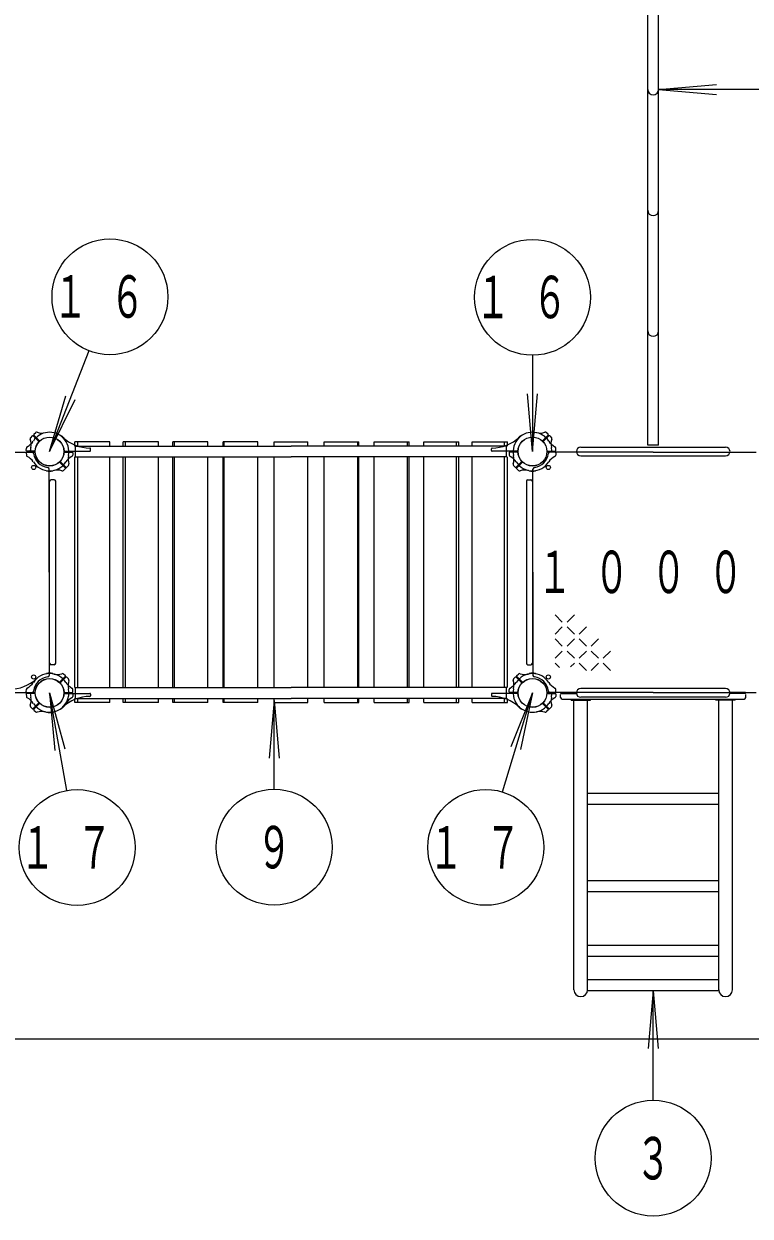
# Model space of a CAD drawing. Units: millimetres on the paper, scale 1:60. Extents: x -385 to 0, y -594 to 267.
# Drawn here: x -240.6 to -203, y 102.8 to 164.6 of the extents above; entities that cross this region are included whole.
import ezdxf
from ezdxf.enums import TextEntityAlignment as Align

# ---------------------------------------------------------------- set-up
doc = ezdxf.new("R2010")
doc.units = ezdxf.units.MM
doc.layers.add('LY_1', color=7, linetype='Continuous', lineweight=25)
doc.styles.add('ＭＳ ゴシック', font='')
doc.styles.get('ＭＳ ゴシック').set_extended_font_data('MS Gothic')

msp = doc.modelspace()

# ---------------------------------------------------------------- linework, layer by layer
at = {"layer": 'LY_1'}
for p, q in [((-208.26, 142.765), (-208.26, 179.599)), ((-207.693, 142.765), (-207.693, 179.599)), ((-239.761, 143.002), (-240.039, 143.28)), ((-240.038, 143.328), (-239.942, 143.417)), ((-238.647, 143.247), (-238.645, 143.249)), ((-214.806, 143.247), (-214.807, 143.249)), ((-213.692, 143.002), (-213.414, 143.28)), ((-213.415, 143.328), (-213.511, 143.417)), ((-240.122, 143.243), (-240.211, 143.147)), ((-239.796, 142.967), (-240.074, 143.244)), ((-238.411, 143.011), (-238.409, 143.013)), ((-236.11, 142.932), (-237.928, 142.932)), ((-237.928, 142.715), (-237.928, 142.932)), ((-237.887, 142.715), (-226.726, 142.715)), ((-237.887, 142.149), (-237.887, 142.715)), ((-237.771, 142.715), (-237.771, 142.932)), ((-236.11, 142.715), (-236.11, 142.932)), ((-233.595, 142.932), (-235.414, 142.932)), ((-235.414, 142.715), (-235.414, 142.932)), ((-235.295, 142.715), (-235.295, 142.932)), ((-233.595, 142.715), (-233.595, 142.932)), ((-231.036, 142.932), (-232.843, 142.932)), ((-232.843, 142.715), (-232.843, 142.932)), ((-232.763, 142.715), (-232.763, 142.932)), ((-231.036, 142.715), (-231.036, 142.932)), ((-228.449, 142.932), (-230.233, 142.932)), ((-230.233, 142.715), (-230.233, 142.932)), ((-230.193, 142.715), (-230.193, 142.932)), ((-228.449, 142.715), (-228.449, 142.932)), ((-227.601, 142.932), (-225.851, 142.932)), ((-227.601, 142.715), (-227.601, 142.932)), ((-215.566, 142.715), (-226.726, 142.715)), ((-225.851, 142.715), (-225.851, 142.932)), ((-225.003, 142.715), (-225.003, 142.932)), ((-225.003, 142.932), (-223.219, 142.932)), ((-223.259, 142.715), (-223.259, 142.932)), ((-223.219, 142.715), (-223.219, 142.932)), ((-222.417, 142.715), (-222.417, 142.932)), ((-222.417, 142.932), (-220.609, 142.932)), ((-220.689, 142.715), (-220.689, 142.932)), ((-220.609, 142.715), (-220.609, 142.932)), ((-219.858, 142.715), (-219.858, 142.932)), ((-219.858, 142.932), (-218.039, 142.932)), ((-218.158, 142.715), (-218.158, 142.932)), ((-218.039, 142.715), (-218.039, 142.932)), ((-217.342, 142.715), (-217.342, 142.932)), ((-217.342, 142.932), (-215.524, 142.932)), ((-215.681, 142.715), (-215.681, 142.932)), ((-215.566, 142.149), (-215.566, 142.715)), ((-215.524, 142.715), (-215.524, 142.932)), ((-215.041, 143.011), (-215.043, 143.013)), ((-213.656, 142.967), (-213.379, 143.244)), ((-213.331, 143.243), (-213.241, 143.147)), ((-211.726, 142.659), (-204.226, 142.659)), ((-207.693, 142.765), (-208.26, 142.765)), ((-245.476, 142.407), (-240.007, 142.407)), ((-240.433, 142.491), (-240.429, 142.613)), ((-240.433, 142.372), (-240.429, 142.241)), ((-240.007, 142.457), (-240.4, 142.457)), ((-238.445, 142.457), (-237.135, 142.457)), ((-238.445, 142.407), (-238.052, 142.407)), ((-238.019, 142.372), (-238.023, 142.251)), ((-237.928, 130.215), (-237.928, 142.149)), ((-237.887, 142.149), (-226.726, 142.149)), ((-237.771, 130.215), (-237.771, 142.149)), ((-237.102, 142.492), (-237.107, 142.579)), ((-236.11, 130.215), (-236.11, 142.149)), ((-235.414, 130.215), (-235.414, 142.149)), ((-235.295, 130.215), (-235.295, 142.149)), ((-233.595, 130.215), (-233.595, 142.149)), ((-232.843, 130.215), (-232.843, 142.149)), ((-232.763, 130.215), (-232.763, 142.149)), ((-231.036, 130.215), (-231.036, 142.149)), ((-230.233, 130.215), (-230.233, 142.149)), ((-230.193, 130.215), (-230.193, 142.149)), ((-228.449, 130.215), (-228.449, 142.149)), ((-227.601, 130.215), (-227.601, 142.149)), ((-215.566, 142.149), (-226.726, 142.149)), ((-225.851, 130.215), (-225.851, 142.149)), ((-225.003, 130.215), (-225.003, 142.149)), ((-223.259, 130.215), (-223.259, 142.149)), ((-223.219, 130.215), (-223.219, 142.149)), ((-222.417, 130.215), (-222.417, 142.149)), ((-220.689, 130.215), (-220.689, 142.149)), ((-220.609, 130.215), (-220.609, 142.149)), ((-219.858, 130.215), (-219.858, 142.149)), ((-218.158, 130.215), (-218.158, 142.149)), ((-218.039, 130.215), (-218.039, 142.149)), ((-217.342, 130.215), (-217.342, 142.149)), ((-216.35, 142.492), (-216.346, 142.579)), ((-215.007, 142.457), (-216.317, 142.457)), ((-215.681, 130.215), (-215.681, 142.149)), ((-215.524, 130.215), (-215.524, 142.149)), ((-215.433, 142.372), (-215.429, 142.251)), ((-215.007, 142.407), (-215.4, 142.407)), ((-213.445, 142.457), (-213.052, 142.457)), ((-207.976, 142.407), (-213.445, 142.407)), ((-213.019, 142.372), (-213.024, 142.241)), ((-213.019, 142.491), (-213.023, 142.613)), ((-211.726, 142.205), (-204.226, 142.205)), ((-207.976, 142.407), (-202.636, 142.407)), ((-239.393, 141.446), (-239.393, 141.443)), ((-239.251, 136.182), (-239.251, 141.522)), ((-239.06, 141.446), (-239.06, 141.443)), ((-238.692, 141.862), (-238.414, 141.584)), ((-238.656, 141.897), (-238.379, 141.62)), ((-238.415, 141.536), (-238.503, 141.454)), ((-238.331, 141.62), (-238.248, 141.709)), ((-215.122, 141.62), (-215.205, 141.709)), ((-214.796, 141.897), (-215.074, 141.62)), ((-214.761, 141.862), (-215.039, 141.584)), ((-215.038, 141.536), (-214.949, 141.454)), ((-214.393, 141.446), (-214.393, 141.443)), ((-214.201, 136.182), (-214.201, 141.522)), ((-214.06, 141.446), (-214.06, 141.443)), ((-239.226, 131.474), (-239.226, 140.89)), ((-238.993, 140.974), (-239.143, 140.974)), ((-238.91, 131.474), (-238.91, 140.89)), ((-214.543, 140.89), (-214.543, 131.474)), ((-214.46, 140.974), (-214.31, 140.974)), ((-214.226, 140.89), (-214.226, 131.474)), ((-239.251, 136.182), (-239.251, 130.842)), ((-214.201, 136.182), (-214.201, 130.842)), ((-239.393, 130.918), (-239.393, 130.921)), ((-238.993, 131.39), (-239.143, 131.39)), ((-239.06, 130.918), (-239.06, 130.921)), ((-238.415, 130.828), (-238.503, 130.91)), ((-215.038, 130.828), (-214.949, 130.91)), ((-214.46, 131.39), (-214.31, 131.39)), ((-214.393, 130.918), (-214.393, 130.921)), ((-214.06, 130.918), (-214.06, 130.921)), ((-238.692, 130.502), (-238.414, 130.78)), ((-238.656, 130.467), (-238.379, 130.744)), ((-238.331, 130.743), (-238.248, 130.655)), ((-215.122, 130.743), (-215.205, 130.655)), ((-214.796, 130.467), (-215.074, 130.744)), ((-214.761, 130.502), (-215.039, 130.78)), ((-245.476, 129.957), (-240.007, 129.957)), ((-240.433, 129.991), (-240.429, 130.122)), ((-240.433, 129.872), (-240.429, 129.751)), ((-240.007, 129.907), (-240.4, 129.907)), ((-238.445, 129.957), (-238.052, 129.957)), ((-238.445, 129.907), (-237.135, 129.907)), ((-238.019, 129.872), (-238.024, 129.741)), ((-238.019, 129.991), (-238.023, 130.113)), ((-237.887, 130.215), (-226.726, 130.215)), ((-237.887, 129.649), (-237.887, 130.215)), ((-237.102, 129.872), (-237.107, 129.784)), ((-215.566, 130.215), (-226.726, 130.215)), ((-216.35, 129.872), (-216.346, 129.784)), ((-215.007, 129.907), (-216.317, 129.907)), ((-215.566, 129.649), (-215.566, 130.215)), ((-215.433, 129.991), (-215.429, 130.113)), ((-215.007, 129.957), (-215.4, 129.957)), ((-207.976, 129.957), (-213.445, 129.957)), ((-213.445, 129.907), (-213.052, 129.907)), ((-213.019, 129.991), (-213.024, 130.122)), ((-213.019, 129.872), (-213.023, 129.751)), ((-212.768, 129.699), (-212.768, 129.849)), ((-212.76, 129.905), (-212.76, 129.959)), ((-212.76, 129.959), (-211.951, 129.959)), ((-212.76, 129.905), (-211.951, 129.905)), ((-204.226, 130.159), (-211.726, 130.159)), ((-204.226, 129.705), (-211.726, 129.705)), ((-207.976, 129.957), (-202.636, 129.957)), ((-203.193, 129.959), (-204.001, 129.959)), ((-203.193, 129.905), (-204.001, 129.905)), ((-203.193, 129.905), (-203.193, 129.959)), ((-203.185, 129.699), (-203.185, 129.849)), ((-240.122, 129.12), (-240.211, 129.216)), ((-239.796, 129.397), (-240.074, 129.12)), ((-239.761, 129.362), (-240.039, 129.084)), ((-238.647, 129.117), (-238.645, 129.115)), ((-238.411, 129.353), (-238.409, 129.351)), ((-237.928, 129.432), (-237.928, 129.649)), ((-236.11, 129.432), (-237.928, 129.432)), ((-237.887, 129.649), (-226.726, 129.649)), ((-237.771, 129.432), (-237.771, 129.649)), ((-236.11, 129.432), (-236.11, 129.649)), ((-235.414, 129.432), (-235.414, 129.649)), ((-233.595, 129.432), (-235.414, 129.432)), ((-235.295, 129.432), (-235.295, 129.649)), ((-233.595, 129.432), (-233.595, 129.649)), ((-232.843, 129.432), (-232.843, 129.649)), ((-231.036, 129.432), (-232.843, 129.432)), ((-232.763, 129.432), (-232.763, 129.649)), ((-231.036, 129.432), (-231.036, 129.649)), ((-230.233, 129.432), (-230.233, 129.649)), ((-228.449, 129.432), (-230.233, 129.432)), ((-230.193, 129.432), (-230.193, 129.649)), ((-228.449, 129.432), (-228.449, 129.649)), ((-227.601, 129.432), (-227.601, 129.649)), ((-227.601, 129.432), (-225.851, 129.432)), ((-215.566, 129.649), (-226.726, 129.649)), ((-225.851, 129.432), (-225.851, 129.649)), ((-225.003, 129.432), (-225.003, 129.649)), ((-225.003, 129.432), (-223.219, 129.432)), ((-223.259, 129.432), (-223.259, 129.649)), ((-223.219, 129.432), (-223.219, 129.649)), ((-222.417, 129.432), (-222.417, 129.649)), ((-222.417, 129.432), (-220.609, 129.432)), ((-220.689, 129.432), (-220.689, 129.649)), ((-220.609, 129.432), (-220.609, 129.649)), ((-219.858, 129.432), (-219.858, 129.649)), ((-219.858, 129.432), (-218.039, 129.432)), ((-218.158, 129.432), (-218.158, 129.649)), ((-218.039, 129.432), (-218.039, 129.649)), ((-217.342, 129.432), (-217.342, 129.649)), ((-217.342, 129.432), (-215.524, 129.432)), ((-215.681, 129.432), (-215.681, 129.649)), ((-215.524, 129.432), (-215.524, 129.649)), ((-215.041, 129.353), (-215.043, 129.351)), ((-214.806, 129.117), (-214.807, 129.115)), ((-213.692, 129.362), (-213.414, 129.084)), ((-213.656, 129.397), (-213.379, 129.12)), ((-213.331, 129.12), (-213.241, 129.216)), ((-212.685, 129.615), (-203.268, 129.615)), ((-212.226, 129.562), (-212.226, 129.615)), ((-212.226, 129.562), (-211.226, 129.562)), ((-212.082, 114.562), (-212.082, 129.562)), ((-211.37, 114.562), (-211.37, 129.562)), ((-211.226, 129.562), (-211.226, 129.615)), ((-204.726, 129.562), (-204.726, 129.615)), ((-203.726, 129.562), (-204.726, 129.562)), ((-204.582, 114.562), (-204.582, 129.562)), ((-203.87, 114.562), (-203.87, 129.562)), ((-203.726, 129.562), (-203.726, 129.615)), ((-240.038, 129.036), (-239.942, 128.947)), ((-239.393, 128.946), (-239.393, 128.943)), ((-239.06, 128.946), (-239.06, 128.943)), ((-213.415, 129.036), (-213.511, 128.947)), ((-204.582, 124.715), (-211.37, 124.715)), ((-204.582, 124.148), (-211.37, 124.148)), ((-204.582, 120.203), (-211.37, 120.203)), ((-204.582, 119.637), (-211.37, 119.637)), ((-204.582, 116.855), (-211.37, 116.855)), ((-204.582, 116.288), (-211.37, 116.288)), ((-204.582, 115.073), (-211.37, 115.073)), ((-204.582, 114.506), (-211.37, 114.506))]:
    msp.add_line(p, q, dxfattribs=at)
at = {"layer": 'LY_1', "lineweight": 13}
for p, q in [((-207.693, 161.182), (-204.704, 161.443)), ((-207.693, 161.182), (-204.704, 160.92)), ((-200.063, 161.182), (-207.693, 161.182)), ((-237.191, 147.65), (-239.226, 142.432)), ((-214.226, 147.418), (-214.226, 142.432)), ((-239.226, 142.432), (-238.384, 145.311)), ((-239.226, 142.432), (-237.897, 145.121)), ((-214.226, 142.432), (-214.488, 145.42)), ((-214.226, 142.432), (-213.965, 145.42)), ((-212.683, 133.6), (-213.058, 133.975)), ((-212.058, 133.975), (-212.433, 133.6)), ((-212.683, 133.35), (-213.058, 132.975)), ((-212.058, 132.975), (-212.433, 133.35)), ((-211.433, 133.35), (-211.808, 132.975)), ((-212.683, 132.35), (-213.058, 132.725)), ((-212.058, 132.725), (-212.433, 132.35)), ((-211.433, 132.35), (-211.808, 132.725)), ((-210.808, 132.725), (-211.183, 132.35)), ((-212.683, 132.1), (-213.058, 131.725)), ((-212.058, 131.725), (-212.433, 132.1)), ((-211.433, 132.1), (-211.808, 131.725)), ((-210.808, 131.725), (-211.183, 132.1)), ((-210.183, 132.1), (-210.558, 131.725)), ((-212.835, 131.253), (-213.058, 131.475)), ((-212.058, 131.475), (-212.257, 131.276)), ((-211.433, 131.1), (-211.808, 131.475)), ((-210.808, 131.475), (-211.183, 131.1)), ((-210.183, 131.1), (-210.558, 131.475)), ((-239.226, 129.932), (-238.96, 126.944)), ((-239.226, 129.932), (-238.445, 127.035)), ((-238.327, 124.881), (-239.226, 129.932)), ((-215.777, 124.805), (-214.226, 129.932)), ((-214.226, 129.932), (-215.342, 127.147)), ((-214.226, 129.932), (-214.841, 126.996)), ((-227.601, 129.54), (-227.863, 126.552)), ((-227.601, 129.54), (-227.34, 126.552)), ((-227.601, 124.944), (-227.601, 129.54)), ((-207.976, 114.506), (-208.238, 111.518)), ((-207.976, 114.506), (-207.715, 111.518)), ((-207.976, 108.836), (-207.976, 114.506)), ((-177.444, 111.996), (-371.946, 111.996))]:
    msp.add_line(p, q, dxfattribs=at)
for centre in [(-236.1, 150.445), (-214.226, 150.418), (-237.801, 121.927), (-227.601, 121.944), (-216.646, 121.933), (-207.976, 105.836)]:
    msp.add_circle(centre, 3, dxfattribs=at)
at = {"layer": 'LY_1'}
for centre, radius in [((-239.226, 142.432), 0.75), ((-239.226, 142.432), 0.743), ((-214.226, 142.432), 0.75), ((-214.226, 142.432), 0.743), ((-240.051, 141.607), 0.108), ((-213.401, 141.607), 0.108), ((-240.051, 130.757), 0.108), ((-239.226, 129.932), 0.75), ((-239.226, 129.932), 0.743), ((-214.226, 129.932), 0.75), ((-214.226, 129.932), 0.743), ((-213.401, 130.757), 0.108)]:
    msp.add_circle(centre, radius, dxfattribs=at)
for centre, radius, start, end in [((-207.976, 161.182), 0.283, 180, 0), ((-207.976, 154.932), 0.283, 180, 0), ((-207.976, 148.682), 0.283, 180, 0), ((-240.097, 143.221), 0.0333, 45, 137), ((-239.226, 142.432), 1, 45, 147.27281), ((-240.015, 143.303), 0.0333, 133, 225), ((-239.892, 143.349), 0.0833, 72.45884, 133), ((-239.616, 144.223), 0.833, 252.45884, 282.27281), ((-238.633, 143.237), 0.0167, 53.62693, 135), ((-239.226, 142.432), 1.017, 45, 53.62693), ((-214.226, 142.432), 1.017, 126.37307, 135), ((-214.226, 142.432), 1, 32.7272, 135), ((-214.819, 143.237), 0.0167, 45, 126.37307), ((-213.837, 144.223), 0.833, 257.72719, 287.54116), ((-213.56, 143.349), 0.0833, 47, 107.54116), ((-213.437, 143.303), 0.0333, 315, 47), ((-213.355, 143.221), 0.0333, 43, 135), ((-240.346, 142.61), 0.0833, 117.45884, 178), ((-240.769, 143.423), 0.833, 297.45884, 327.27281), ((-240.144, 143.098), 0.0833, 137, 197.54116), ((-239.226, 142.432), 1, 167.72719, 181.43254), ((-241.018, 142.822), 0.833, 347.72719, 17.54116), ((-239.82, 142.943), 0.0333, 319.27066, 45), ((-239.737, 143.025), 0.0333, 225, 310.72934), ((-237.098, 144.777), 2.167, 227.78276, 268.91585), ((-239.226, 142.432), 1, 347.72719, 45), ((-239.226, 142.432), 1.017, 36.37307, 45), ((-238.421, 143.025), 0.0167, 315, 36.37307), ((-216.354, 144.777), 2.167, 271.08415, 312.21724), ((-214.226, 142.432), 1, 135, 192.27281), ((-215.031, 143.025), 0.0167, 143.62693, 225), ((-214.226, 142.432), 1.017, 135, 143.62693), ((-213.715, 143.025), 0.0333, 229.27066, 315), ((-213.633, 142.943), 0.0333, 135, 220.72934), ((-212.684, 143.423), 0.833, 212.72719, 242.54116), ((-212.435, 142.822), 0.833, 162.45884, 192.27281), ((-214.226, 142.432), 1, 358.56746, 12.27281), ((-213.309, 143.098), 0.0833, 342.45884, 43), ((-213.107, 142.61), 0.0833, 2, 62.54116), ((-211.726, 142.432), 0.227, 90, 270), ((-204.226, 142.432), 0.227, 270, 90), ((-240.4, 142.49), 0.0333, 178, 270), ((-240.4, 142.374), 0.0333, 90, 182), ((-240.346, 142.254), 0.0833, 182, 242.54116), ((-240.769, 141.441), 0.833, 32.7272, 62.54116), ((-240.136, 142.324), 0.0833, 6.78718, 90), ((-239.226, 142.432), 0.833, 186.78718, 263.21282), ((-240.007, 142.49), 0.0333, 270, 355.72934), ((-240.007, 142.374), 0.0333, 4.27066, 90), ((-238.445, 142.49), 0.0333, 184.27066, 270), ((-238.445, 142.374), 0.0333, 90, 175.72934), ((-237.684, 141.441), 0.833, 117.45884, 147.27281), ((-237.435, 142.042), 0.833, 167.72719, 197.54116), ((-238.107, 142.254), 0.0833, 297.45884, 358), ((-238.052, 142.374), 0.0333, 358, 90), ((-237.14, 142.578), 0.0333, 3, 88.91585), ((-237.135, 142.49), 0.0333, 270, 3), ((-216.317, 142.49), 0.0333, 177, 270), ((-216.312, 142.578), 0.0333, 91.08415, 177), ((-215.4, 142.374), 0.0333, 90, 182), ((-215.346, 142.254), 0.0833, 182, 242.54116), ((-215.769, 141.441), 0.833, 32.7272, 62.54116), ((-216.018, 142.042), 0.833, 342.45884, 12.27281), ((-215.007, 142.49), 0.0333, 270, 355.72934), ((-215.007, 142.374), 0.0333, 4.27066, 90), ((-214.226, 142.432), 0.833, 276.78718, 353.21282), ((-213.445, 142.49), 0.0333, 184.27066, 270), ((-213.445, 142.374), 0.0333, 90, 175.72934), ((-213.316, 142.324), 0.0833, 90, 173.21282), ((-212.684, 141.441), 0.833, 117.45884, 147.27281), ((-213.107, 142.254), 0.0833, 297.45884, 358), ((-213.052, 142.49), 0.0333, 270, 2), ((-213.052, 142.374), 0.0333, 358, 90), ((-239.226, 142.432), 1, 212.72719, 327.27281), ((-239.376, 141.443), 0.0167, 180, 261.37307), ((-239.226, 142.432), 1.017, 261.37307, 270), ((-239.335, 141.522), 0.0833, 0, 83.21282), ((-239.226, 142.432), 1.017, 270, 278.62693), ((-239.076, 141.443), 0.0167, 278.62693, 0), ((-238.837, 140.64), 0.833, 72.45884, 102.27281), ((-238.715, 141.838), 0.0333, 45, 130.72934), ((-238.633, 141.921), 0.0333, 139.27066, 225), ((-238.56, 141.514), 0.0833, 252.45884, 313), ((-238.437, 141.561), 0.0333, 313, 45), ((-238.355, 141.643), 0.0333, 225, 317), ((-238.309, 141.766), 0.0833, 317, 17.54116), ((-215.144, 141.766), 0.0833, 162.45884, 223), ((-215.097, 141.643), 0.0333, 223, 315), ((-214.226, 142.432), 1, 212.72719, 327.27281), ((-215.015, 141.561), 0.0333, 135, 227), ((-214.892, 141.514), 0.0833, 227, 287.54116), ((-214.616, 140.64), 0.833, 77.72719, 107.54116), ((-214.82, 141.921), 0.0333, 315, 40.72934), ((-214.737, 141.838), 0.0333, 49.27066, 135), ((-214.376, 141.443), 0.0167, 180, 261.37307), ((-214.226, 142.432), 1.017, 261.37307, 270), ((-214.226, 142.432), 1.017, 270, 278.62693), ((-214.118, 141.522), 0.0833, 96.78718, 180), ((-214.076, 141.443), 0.0167, 278.62693, 0), ((-239.143, 140.89), 0.0833, 90, 180), ((-238.993, 140.89), 0.0833, 0, 90), ((-214.46, 140.89), 0.0833, 90, 180), ((-214.31, 140.89), 0.0833, 0, 90), ((-239.226, 129.932), 1, 32.7272, 147.27281), ((-239.376, 130.921), 0.0167, 98.62693, 180), ((-239.226, 129.932), 1.017, 90, 98.62693), ((-239.143, 131.474), 0.0833, 180, 270), ((-239.226, 129.932), 1.017, 81.37307, 90), ((-239.076, 130.921), 0.0167, 0, 81.37307), ((-238.837, 131.723), 0.833, 257.72719, 287.54116), ((-238.993, 131.474), 0.0833, 270, 0), ((-238.56, 130.849), 0.0833, 47, 107.54116), ((-214.226, 129.932), 1, 32.7272, 147.27281), ((-214.892, 130.849), 0.0833, 72.45884, 133), ((-214.616, 131.723), 0.833, 252.45884, 282.27281), ((-214.46, 131.474), 0.0833, 180, 270), ((-214.376, 130.921), 0.0167, 98.62693, 180), ((-214.226, 129.932), 1.017, 90, 98.62693), ((-214.31, 131.474), 0.0833, 270, 0), ((-214.226, 129.932), 1.017, 81.37307, 90), ((-214.076, 130.921), 0.0167, 0, 81.37307), ((-241.354, 132.277), 2.167, 271.08415, 312.21724), ((-240.769, 130.923), 0.833, 297.45884, 327.27281), ((-239.226, 129.932), 0.833, 96.78718, 173.21282), ((-239.335, 130.842), 0.0833, 276.78718, 0), ((-238.715, 130.525), 0.0333, 229.27066, 315), ((-238.633, 130.443), 0.0333, 135, 220.72934), ((-238.437, 130.803), 0.0333, 315, 47), ((-237.684, 130.923), 0.833, 212.72719, 242.54116), ((-238.355, 130.721), 0.0333, 43, 135), ((-237.435, 130.322), 0.833, 162.45884, 192.27281), ((-238.309, 130.598), 0.0833, 342.45884, 43), ((-215.769, 130.923), 0.833, 297.45884, 327.27281), ((-215.144, 130.598), 0.0833, 137, 197.54116), ((-216.018, 130.322), 0.833, 347.72719, 17.54116), ((-215.097, 130.721), 0.0333, 45, 137), ((-215.015, 130.803), 0.0333, 133, 225), ((-214.82, 130.443), 0.0333, 319.27066, 45), ((-214.737, 130.525), 0.0333, 225, 310.72934), ((-214.118, 130.842), 0.0833, 180, 263.21282), ((-214.226, 129.932), 0.833, 6.78718, 83.21282), ((-212.684, 130.923), 0.833, 212.72719, 242.54116), ((-240.4, 129.99), 0.0333, 178, 270), ((-240.4, 129.874), 0.0333, 90, 182), ((-240.346, 130.11), 0.0833, 117.45884, 178), ((-240.346, 129.754), 0.0833, 182, 242.54116), ((-240.769, 128.941), 0.833, 32.7272, 62.54116), ((-239.226, 129.932), 1, 178.56746, 192.27281), ((-241.018, 129.542), 0.833, 342.45884, 12.27281), ((-240.136, 130.04), 0.0833, 270, 353.21282), ((-239.226, 129.932), 1, 212.72719, 12.27281), ((-240.007, 129.99), 0.0333, 270, 355.72934), ((-240.007, 129.874), 0.0333, 4.27066, 90), ((-237.098, 127.587), 2.167, 91.08415, 132.21724), ((-238.445, 129.99), 0.0333, 184.27066, 270), ((-238.445, 129.874), 0.0333, 90, 175.72934), ((-237.684, 128.941), 0.833, 117.45884, 147.27281), ((-238.107, 130.11), 0.0833, 2, 62.54116), ((-238.107, 129.754), 0.0833, 297.45884, 358), ((-238.052, 129.99), 0.0333, 270, 2), ((-238.052, 129.874), 0.0333, 358, 90), ((-237.14, 129.786), 0.0333, 271.08415, 357), ((-237.135, 129.874), 0.0333, 357, 90), ((-216.317, 129.874), 0.0333, 90, 183), ((-216.312, 129.786), 0.0333, 183, 268.91585), ((-216.354, 127.587), 2.167, 47.78276, 88.91585), ((-215.4, 129.99), 0.0333, 178, 270), ((-215.346, 130.11), 0.0833, 117.45884, 178), ((-214.226, 129.932), 1, 167.72719, 225), ((-215.007, 129.99), 0.0333, 270, 355.72934), ((-215.007, 129.874), 0.0333, 4.27066, 90), ((-213.445, 129.99), 0.0333, 184.27066, 270), ((-213.445, 129.874), 0.0333, 90, 175.72934), ((-213.316, 130.04), 0.0833, 186.78718, 270), ((-212.684, 128.941), 0.833, 117.45884, 147.27281), ((-212.435, 129.542), 0.833, 167.72719, 197.54116), ((-214.226, 129.932), 1, 347.72719, 1.43254), ((-213.107, 130.11), 0.0833, 2, 62.54116), ((-213.107, 129.754), 0.0833, 297.45884, 358), ((-213.052, 129.99), 0.0333, 270, 2), ((-213.052, 129.874), 0.0333, 358, 90), ((-212.685, 129.699), 0.0833, 180, 270), ((-211.726, 129.932), 0.227, 90, 270), ((-204.226, 129.932), 0.227, 270, 90), ((-203.268, 129.699), 0.0833, 270, 0), ((-240.144, 129.266), 0.0833, 162.45884, 223), ((-240.097, 129.143), 0.0333, 223, 315), ((-240.015, 129.061), 0.0333, 135, 227), ((-239.82, 129.421), 0.0333, 315, 40.72934), ((-239.737, 129.338), 0.0333, 49.27066, 135), ((-238.633, 129.127), 0.0167, 225, 306.37307), ((-239.226, 129.932), 1.017, 306.37307, 315), ((-239.226, 129.932), 1.017, 315, 323.62693), ((-238.421, 129.339), 0.0167, 323.62693, 45), ((-215.031, 129.339), 0.0167, 135, 216.37307), ((-214.226, 129.932), 1.017, 216.37307, 225), ((-214.226, 129.932), 1.017, 225, 233.62693), ((-214.226, 129.932), 1, 225, 327.27281), ((-214.819, 129.127), 0.0167, 233.62693, 315), ((-213.715, 129.338), 0.0333, 45, 130.72934), ((-213.633, 129.421), 0.0333, 139.27066, 225), ((-213.437, 129.061), 0.0333, 313, 45), ((-213.355, 129.143), 0.0333, 225, 317), ((-213.309, 129.266), 0.0833, 317, 17.54116), ((-239.892, 129.014), 0.0833, 227, 287.54116), ((-239.616, 128.14), 0.833, 77.72719, 107.54116), ((-239.376, 128.943), 0.0167, 180, 261.37307), ((-239.226, 129.932), 1.017, 261.37307, 270), ((-239.226, 129.932), 1.017, 270, 278.62693), ((-239.076, 128.943), 0.0167, 278.62693, 0), ((-213.837, 128.14), 0.833, 72.45884, 102.27281), ((-213.56, 129.014), 0.0833, 252.45884, 313), ((-211.726, 114.562), 0.356, 180, 0), ((-204.226, 114.562), 0.356, 180, 0)]:
    msp.add_arc(centre, radius, start, end, dxfattribs=at)

# ---------------------------------------------------------------- texts
at = {"layer": 'LY_1', "style": 'ＭＳ ゴシック', "width": 0.6}
for s, p in [('９', (-227.601, 121.944)), ('３', (-207.976, 105.836))]:
    msp.add_text(s, height=2.199, dxfattribs=at).set_placement(p, align=Align.MIDDLE_CENTER)
at = {"layer": 'LY_1', "char_height": 2.199, "style": 'ＭＳ ゴシック'}
for s, insert, attachment_point in [('\\T1.64;\\W0.6;１６', (-236.1, 150.445), 5), ('\\T1.64;\\W0.6;１６', (-214.226, 150.418), 5), ('\\T1.64;\\W0.6;１０００', (-213.976, 136.182), 4), ('\\T1.64;\\W0.6;１７', (-237.801, 121.927), 5), ('\\T1.64;\\W0.6;１７', (-216.646, 121.933), 5)]:
    msp.add_mtext(s, dxfattribs=dict(at, insert=insert, attachment_point=attachment_point))

doc.saveas('drawing.dxf')
